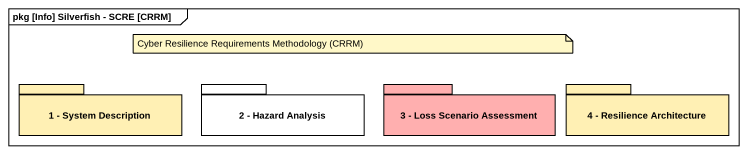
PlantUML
@startuml
mainframe pkg [Info] Silverfish - SCRE [CRRM]
package "1 - System Description" as p1_System_Description #FFF0B4 {
}
package "2 - Hazard Analysis" as p2_Hazard_Analysis {
}
package "3 - Loss Scenario Assessment" as p3_Loss_Scenario_Assessment #FFAFAF {
}
package "4 - Resilience Architecture" as p4_Resilience_Architecture #FFF0B4 {
}
note as N1
  Cyber Resilience Requirements Methodology (CRRM)
end note
@enduml
